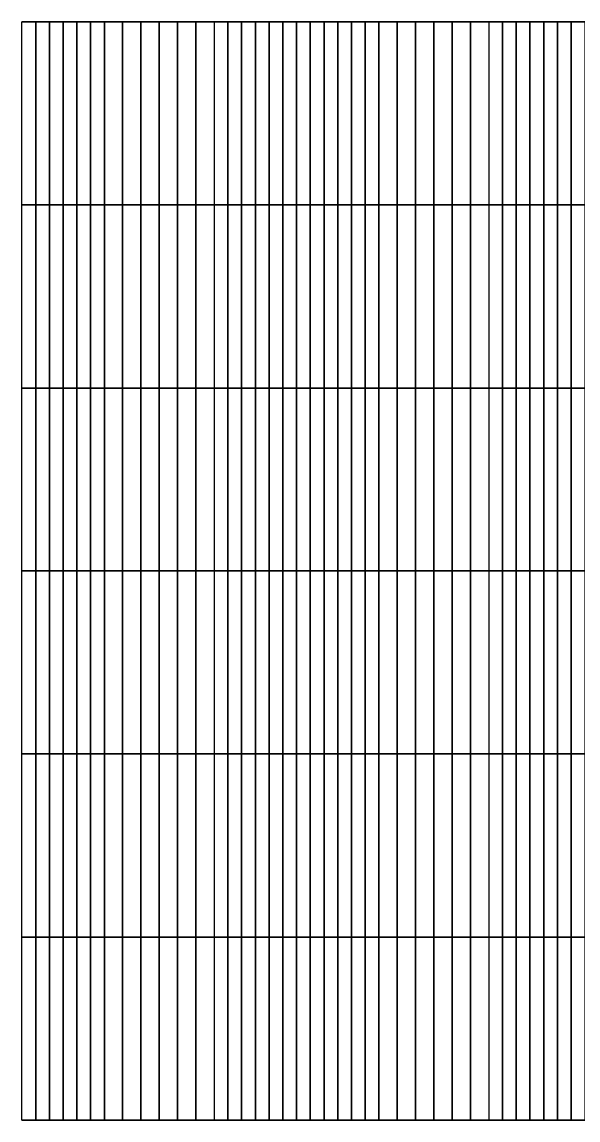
# Model space of a CAD drawing. Header units: inches. Extents: x 50.7 to 75.7, y 51 to 71.
# Drawn here: x 50.68 to 60.81, y 50.98 to 70.98 of the extents above; entities that cross this region are included whole.
import ezdxf

# ---------------------------------------------------------------- set-up
doc = ezdxf.new("R2010")
doc.units = ezdxf.units.IN
doc.header["$MEASUREMENT"] = 0
for name, color, linetype in [('Beam', 2, 'Continuous'), ('Col', 3, 'Continuous'), ('Dia', 5, 'Continuous'), ('plate', 1, 'Continuous')]:
    doc.layers.add(name, color=color, linetype=linetype)

msp = doc.modelspace()

# ---------------------------------------------------------------- linework, layer by layer
at = {"layer": 'Beam', "extrusion": (1, -6e-16, 4e-16)}
msp.add_line((50.68, 50.98, 12), (50.68, 70.98, 12), dxfattribs=at)
at = {"layer": 'Beam', "extrusion": (1e-16, 1, 4e-16)}
for p, q in [((55.68, 70.98, 12), (55.68, 50.98, 12)), ((60.68, 70.98, 12), (60.68, 50.98, 12))]:
    msp.add_line(p, q, dxfattribs=at)
at = {"layer": 'Col', "extrusion": (4e-16, 1, 7e-16)}
for p, q in [((50.68, 70.98, 12), (50.68, 70.98, 6)), ((55.68, 70.98, 12), (55.68, 70.98, 6)), ((60.68, 70.98, 12), (60.68, 70.98, 6)), ((50.68, 50.98, 12), (50.68, 50.98, 6)), ((55.68, 50.98, 12), (55.68, 50.98, 6)), ((60.68, 50.98, 12), (60.68, 50.98, 6))]:
    msp.add_line(p, q, dxfattribs=at)
at = {"layer": 'Dia'}
for points in [[(50.68, 70.98, 12), (51.513, 70.98, 12), (51.706, 70.98, 12.169), (50.93, 70.98, 12.169)], [(50.93, 70.98, 12.169), (51.706, 70.98, 12.169), (51.867, 70.98, 12.337), (51.18, 70.98, 12.337)], [(51.18, 70.98, 12.337), (51.867, 70.98, 12.337), (52.013, 70.98, 12.506), (51.43, 70.98, 12.506)], [(51.43, 70.98, 12.506), (52.013, 70.98, 12.506), (52.159, 70.98, 12.675), (51.68, 70.98, 12.675)], [(51.513, 70.98, 12), (52.347, 70.98, 12), (52.451, 70.98, 12.169), (51.706, 70.98, 12.169)], [(51.68, 70.98, 12.675), (52.159, 70.98, 12.675), (52.321, 70.98, 12.843), (51.93, 70.98, 12.843)], [(51.706, 70.98, 12.169), (52.451, 70.98, 12.169), (52.53, 70.98, 12.337), (51.867, 70.98, 12.337)], [(51.867, 70.98, 12.337), (52.53, 70.98, 12.337), (52.597, 70.98, 12.506), (52.013, 70.98, 12.506)], [(51.93, 70.98, 12.843), (52.321, 70.98, 12.843), (52.513, 70.98, 13.012), (52.18, 70.98, 13.012)], [(52.013, 70.98, 12.506), (52.597, 70.98, 12.506), (52.664, 70.98, 12.675), (52.159, 70.98, 12.675)], [(52.159, 70.98, 12.675), (52.664, 70.98, 12.675), (52.743, 70.98, 12.843), (52.321, 70.98, 12.843)], [(52.321, 70.98, 12.843), (52.743, 70.98, 12.843), (52.847, 70.98, 13.012), (52.513, 70.98, 13.012)], [(52.347, 70.98, 12), (53.18, 70.98, 12), (53.18, 70.98, 12.169), (52.451, 70.98, 12.169)], [(52.451, 70.98, 12.169), (53.18, 70.98, 12.169), (53.18, 70.98, 12.337), (52.53, 70.98, 12.337)], [(52.53, 70.98, 12.337), (53.18, 70.98, 12.337), (53.18, 70.98, 12.506), (52.597, 70.98, 12.506)], [(52.597, 70.98, 12.506), (53.18, 70.98, 12.506), (53.18, 70.98, 12.675), (52.664, 70.98, 12.675)], [(52.664, 70.98, 12.675), (53.18, 70.98, 12.675), (53.18, 70.98, 12.843), (52.743, 70.98, 12.843)], [(52.743, 70.98, 12.843), (53.18, 70.98, 12.843), (53.18, 70.98, 13.012), (52.847, 70.98, 13.012)], [(53.18, 70.98, 12), (54.013, 70.98, 12), (53.909, 70.98, 12.169), (53.18, 70.98, 12.169)], [(53.18, 70.98, 12.169), (53.909, 70.98, 12.169), (53.83, 70.98, 12.337), (53.18, 70.98, 12.337)], [(53.18, 70.98, 12.337), (53.83, 70.98, 12.337), (53.763, 70.98, 12.506), (53.18, 70.98, 12.506)], [(53.18, 70.98, 12.506), (53.763, 70.98, 12.506), (53.696, 70.98, 12.675), (53.18, 70.98, 12.675)], [(53.18, 70.98, 12.675), (53.696, 70.98, 12.675), (53.617, 70.98, 12.843), (53.18, 70.98, 12.843)], [(53.18, 70.98, 12.843), (53.617, 70.98, 12.843), (53.513, 70.98, 13.012), (53.18, 70.98, 13.012)], [(53.617, 70.98, 12.843), (54.039, 70.98, 12.843), (53.847, 70.98, 13.012), (53.513, 70.98, 13.012)], [(53.696, 70.98, 12.675), (54.201, 70.98, 12.675), (54.039, 70.98, 12.843), (53.617, 70.98, 12.843)], [(53.763, 70.98, 12.506), (54.347, 70.98, 12.506), (54.201, 70.98, 12.675), (53.696, 70.98, 12.675)], [(53.83, 70.98, 12.337), (54.493, 70.98, 12.337), (54.347, 70.98, 12.506), (53.763, 70.98, 12.506)], [(53.909, 70.98, 12.169), (54.654, 70.98, 12.169), (54.493, 70.98, 12.337), (53.83, 70.98, 12.337)], [(54.039, 70.98, 12.843), (54.43, 70.98, 12.843), (54.18, 70.98, 13.012), (53.847, 70.98, 13.012)], [(54.013, 70.98, 12), (54.847, 70.98, 12), (54.654, 70.98, 12.169), (53.909, 70.98, 12.169)], [(54.201, 70.98, 12.675), (54.68, 70.98, 12.675), (54.43, 70.98, 12.843), (54.039, 70.98, 12.843)], [(54.347, 70.98, 12.506), (54.93, 70.98, 12.506), (54.68, 70.98, 12.675), (54.201, 70.98, 12.675)], [(54.493, 70.98, 12.337), (55.18, 70.98, 12.337), (54.93, 70.98, 12.506), (54.347, 70.98, 12.506)], [(54.654, 70.98, 12.169), (55.43, 70.98, 12.169), (55.18, 70.98, 12.337), (54.493, 70.98, 12.337)], [(54.847, 70.98, 12), (55.68, 70.98, 12), (55.43, 70.98, 12.169), (54.654, 70.98, 12.169)], [(55.68, 70.98, 12), (56.513, 70.98, 12), (56.706, 70.98, 12.169), (55.93, 70.98, 12.169)], [(55.93, 70.98, 12.169), (56.706, 70.98, 12.169), (56.867, 70.98, 12.337), (56.18, 70.98, 12.337)], [(56.18, 70.98, 12.337), (56.867, 70.98, 12.337), (57.013, 70.98, 12.506), (56.43, 70.98, 12.506)], [(56.43, 70.98, 12.506), (57.013, 70.98, 12.506), (57.159, 70.98, 12.675), (56.68, 70.98, 12.675)], [(56.513, 70.98, 12), (57.347, 70.98, 12), (57.451, 70.98, 12.169), (56.706, 70.98, 12.169)], [(56.68, 70.98, 12.675), (57.159, 70.98, 12.675), (57.321, 70.98, 12.843), (56.93, 70.98, 12.843)], [(56.706, 70.98, 12.169), (57.451, 70.98, 12.169), (57.53, 70.98, 12.337), (56.867, 70.98, 12.337)], [(56.867, 70.98, 12.337), (57.53, 70.98, 12.337), (57.597, 70.98, 12.506), (57.013, 70.98, 12.506)], [(56.93, 70.98, 12.843), (57.321, 70.98, 12.843), (57.513, 70.98, 13.012), (57.18, 70.98, 13.012)], [(57.013, 70.98, 12.506), (57.597, 70.98, 12.506), (57.664, 70.98, 12.675), (57.159, 70.98, 12.675)], [(57.159, 70.98, 12.675), (57.664, 70.98, 12.675), (57.743, 70.98, 12.843), (57.321, 70.98, 12.843)], [(57.321, 70.98, 12.843), (57.743, 70.98, 12.843), (57.847, 70.98, 13.012), (57.513, 70.98, 13.012)], [(57.347, 70.98, 12), (58.18, 70.98, 12), (58.18, 70.98, 12.169), (57.451, 70.98, 12.169)], [(57.451, 70.98, 12.169), (58.18, 70.98, 12.169), (58.18, 70.98, 12.337), (57.53, 70.98, 12.337)], [(57.53, 70.98, 12.337), (58.18, 70.98, 12.337), (58.18, 70.98, 12.506), (57.597, 70.98, 12.506)], [(57.597, 70.98, 12.506), (58.18, 70.98, 12.506), (58.18, 70.98, 12.675), (57.664, 70.98, 12.675)], [(57.664, 70.98, 12.675), (58.18, 70.98, 12.675), (58.18, 70.98, 12.843), (57.743, 70.98, 12.843)], [(57.743, 70.98, 12.843), (58.18, 70.98, 12.843), (58.18, 70.98, 13.012), (57.847, 70.98, 13.012)], [(58.18, 70.98, 12), (59.013, 70.98, 12), (58.909, 70.98, 12.169), (58.18, 70.98, 12.169)], [(58.18, 70.98, 12.169), (58.909, 70.98, 12.169), (58.83, 70.98, 12.337), (58.18, 70.98, 12.337)], [(58.18, 70.98, 12.337), (58.83, 70.98, 12.337), (58.763, 70.98, 12.506), (58.18, 70.98, 12.506)], [(58.18, 70.98, 12.506), (58.763, 70.98, 12.506), (58.696, 70.98, 12.675), (58.18, 70.98, 12.675)], [(58.18, 70.98, 12.675), (58.696, 70.98, 12.675), (58.617, 70.98, 12.843), (58.18, 70.98, 12.843)], [(58.18, 70.98, 12.843), (58.617, 70.98, 12.843), (58.513, 70.98, 13.012), (58.18, 70.98, 13.012)], [(58.617, 70.98, 12.843), (59.039, 70.98, 12.843), (58.847, 70.98, 13.012), (58.513, 70.98, 13.012)], [(58.696, 70.98, 12.675), (59.201, 70.98, 12.675), (59.039, 70.98, 12.843), (58.617, 70.98, 12.843)], [(58.763, 70.98, 12.506), (59.347, 70.98, 12.506), (59.201, 70.98, 12.675), (58.696, 70.98, 12.675)], [(58.83, 70.98, 12.337), (59.493, 70.98, 12.337), (59.347, 70.98, 12.506), (58.763, 70.98, 12.506)], [(58.909, 70.98, 12.169), (59.654, 70.98, 12.169), (59.493, 70.98, 12.337), (58.83, 70.98, 12.337)], [(59.039, 70.98, 12.843), (59.43, 70.98, 12.843), (59.18, 70.98, 13.012), (58.847, 70.98, 13.012)], [(59.013, 70.98, 12), (59.847, 70.98, 12), (59.654, 70.98, 12.169), (58.909, 70.98, 12.169)], [(59.201, 70.98, 12.675), (59.68, 70.98, 12.675), (59.43, 70.98, 12.843), (59.039, 70.98, 12.843)], [(59.347, 70.98, 12.506), (59.93, 70.98, 12.506), (59.68, 70.98, 12.675), (59.201, 70.98, 12.675)], [(59.493, 70.98, 12.337), (60.18, 70.98, 12.337), (59.93, 70.98, 12.506), (59.347, 70.98, 12.506)], [(59.654, 70.98, 12.169), (60.43, 70.98, 12.169), (60.18, 70.98, 12.337), (59.493, 70.98, 12.337)], [(59.847, 70.98, 12), (60.68, 70.98, 12), (60.43, 70.98, 12.169), (59.654, 70.98, 12.169)], [(60.68, 70.98, 12), (61.513, 70.98, 12), (61.706, 70.98, 12.169), (60.93, 70.98, 12.169)], [(50.68, 50.98, 12), (51.513, 50.98, 12), (51.706, 50.98, 12.169), (50.93, 50.98, 12.169)], [(50.93, 50.98, 12.169), (51.706, 50.98, 12.169), (51.867, 50.98, 12.337), (51.18, 50.98, 12.337)], [(51.18, 50.98, 12.337), (51.867, 50.98, 12.337), (52.013, 50.98, 12.506), (51.43, 50.98, 12.506)], [(51.43, 50.98, 12.506), (52.013, 50.98, 12.506), (52.159, 50.98, 12.675), (51.68, 50.98, 12.675)], [(51.513, 50.98, 12), (52.347, 50.98, 12), (52.451, 50.98, 12.169), (51.706, 50.98, 12.169)], [(51.68, 50.98, 12.675), (52.159, 50.98, 12.675), (52.321, 50.98, 12.843), (51.93, 50.98, 12.843)], [(51.706, 50.98, 12.169), (52.451, 50.98, 12.169), (52.53, 50.98, 12.337), (51.867, 50.98, 12.337)], [(51.867, 50.98, 12.337), (52.53, 50.98, 12.337), (52.597, 50.98, 12.506), (52.013, 50.98, 12.506)], [(51.93, 50.98, 12.843), (52.321, 50.98, 12.843), (52.513, 50.98, 13.012), (52.18, 50.98, 13.012)], [(52.013, 50.98, 12.506), (52.597, 50.98, 12.506), (52.664, 50.98, 12.675), (52.159, 50.98, 12.675)], [(52.159, 50.98, 12.675), (52.664, 50.98, 12.675), (52.743, 50.98, 12.843), (52.321, 50.98, 12.843)], [(52.321, 50.98, 12.843), (52.743, 50.98, 12.843), (52.847, 50.98, 13.012), (52.513, 50.98, 13.012)], [(52.347, 50.98, 12), (53.18, 50.98, 12), (53.18, 50.98, 12.169), (52.451, 50.98, 12.169)], [(52.451, 50.98, 12.169), (53.18, 50.98, 12.169), (53.18, 50.98, 12.337), (52.53, 50.98, 12.337)], [(52.53, 50.98, 12.337), (53.18, 50.98, 12.337), (53.18, 50.98, 12.506), (52.597, 50.98, 12.506)], [(52.597, 50.98, 12.506), (53.18, 50.98, 12.506), (53.18, 50.98, 12.675), (52.664, 50.98, 12.675)], [(52.664, 50.98, 12.675), (53.18, 50.98, 12.675), (53.18, 50.98, 12.843), (52.743, 50.98, 12.843)], [(52.743, 50.98, 12.843), (53.18, 50.98, 12.843), (53.18, 50.98, 13.012), (52.847, 50.98, 13.012)], [(53.18, 50.98, 12), (54.013, 50.98, 12), (53.909, 50.98, 12.169), (53.18, 50.98, 12.169)], [(53.18, 50.98, 12.169), (53.909, 50.98, 12.169), (53.83, 50.98, 12.337), (53.18, 50.98, 12.337)], [(53.18, 50.98, 12.337), (53.83, 50.98, 12.337), (53.763, 50.98, 12.506), (53.18, 50.98, 12.506)], [(53.18, 50.98, 12.506), (53.763, 50.98, 12.506), (53.696, 50.98, 12.675), (53.18, 50.98, 12.675)], [(53.18, 50.98, 12.675), (53.696, 50.98, 12.675), (53.617, 50.98, 12.843), (53.18, 50.98, 12.843)], [(53.18, 50.98, 12.843), (53.617, 50.98, 12.843), (53.513, 50.98, 13.012), (53.18, 50.98, 13.012)], [(53.617, 50.98, 12.843), (54.039, 50.98, 12.843), (53.847, 50.98, 13.012), (53.513, 50.98, 13.012)], [(53.696, 50.98, 12.675), (54.201, 50.98, 12.675), (54.039, 50.98, 12.843), (53.617, 50.98, 12.843)], [(53.763, 50.98, 12.506), (54.347, 50.98, 12.506), (54.201, 50.98, 12.675), (53.696, 50.98, 12.675)], [(53.83, 50.98, 12.337), (54.493, 50.98, 12.337), (54.347, 50.98, 12.506), (53.763, 50.98, 12.506)], [(53.909, 50.98, 12.169), (54.654, 50.98, 12.169), (54.493, 50.98, 12.337), (53.83, 50.98, 12.337)], [(54.039, 50.98, 12.843), (54.43, 50.98, 12.843), (54.18, 50.98, 13.012), (53.847, 50.98, 13.012)], [(54.013, 50.98, 12), (54.847, 50.98, 12), (54.654, 50.98, 12.169), (53.909, 50.98, 12.169)], [(54.201, 50.98, 12.675), (54.68, 50.98, 12.675), (54.43, 50.98, 12.843), (54.039, 50.98, 12.843)], [(54.347, 50.98, 12.506), (54.93, 50.98, 12.506), (54.68, 50.98, 12.675), (54.201, 50.98, 12.675)], [(54.493, 50.98, 12.337), (55.18, 50.98, 12.337), (54.93, 50.98, 12.506), (54.347, 50.98, 12.506)], [(54.654, 50.98, 12.169), (55.43, 50.98, 12.169), (55.18, 50.98, 12.337), (54.493, 50.98, 12.337)], [(54.847, 50.98, 12), (55.68, 50.98, 12), (55.43, 50.98, 12.169), (54.654, 50.98, 12.169)], [(55.68, 50.98, 12), (56.513, 50.98, 12), (56.706, 50.98, 12.169), (55.93, 50.98, 12.169)], [(55.93, 50.98, 12.169), (56.706, 50.98, 12.169), (56.867, 50.98, 12.337), (56.18, 50.98, 12.337)], [(56.18, 50.98, 12.337), (56.867, 50.98, 12.337), (57.013, 50.98, 12.506), (56.43, 50.98, 12.506)], [(56.43, 50.98, 12.506), (57.013, 50.98, 12.506), (57.159, 50.98, 12.675), (56.68, 50.98, 12.675)], [(56.513, 50.98, 12), (57.347, 50.98, 12), (57.451, 50.98, 12.169), (56.706, 50.98, 12.169)], [(56.68, 50.98, 12.675), (57.159, 50.98, 12.675), (57.321, 50.98, 12.843), (56.93, 50.98, 12.843)], [(56.706, 50.98, 12.169), (57.451, 50.98, 12.169), (57.53, 50.98, 12.337), (56.867, 50.98, 12.337)], [(56.867, 50.98, 12.337), (57.53, 50.98, 12.337), (57.597, 50.98, 12.506), (57.013, 50.98, 12.506)], [(56.93, 50.98, 12.843), (57.321, 50.98, 12.843), (57.513, 50.98, 13.012), (57.18, 50.98, 13.012)], [(57.013, 50.98, 12.506), (57.597, 50.98, 12.506), (57.664, 50.98, 12.675), (57.159, 50.98, 12.675)], [(57.159, 50.98, 12.675), (57.664, 50.98, 12.675), (57.743, 50.98, 12.843), (57.321, 50.98, 12.843)], [(57.321, 50.98, 12.843), (57.743, 50.98, 12.843), (57.847, 50.98, 13.012), (57.513, 50.98, 13.012)], [(57.347, 50.98, 12), (58.18, 50.98, 12), (58.18, 50.98, 12.169), (57.451, 50.98, 12.169)], [(57.451, 50.98, 12.169), (58.18, 50.98, 12.169), (58.18, 50.98, 12.337), (57.53, 50.98, 12.337)], [(57.53, 50.98, 12.337), (58.18, 50.98, 12.337), (58.18, 50.98, 12.506), (57.597, 50.98, 12.506)], [(57.597, 50.98, 12.506), (58.18, 50.98, 12.506), (58.18, 50.98, 12.675), (57.664, 50.98, 12.675)], [(57.664, 50.98, 12.675), (58.18, 50.98, 12.675), (58.18, 50.98, 12.843), (57.743, 50.98, 12.843)], [(57.743, 50.98, 12.843), (58.18, 50.98, 12.843), (58.18, 50.98, 13.012), (57.847, 50.98, 13.012)], [(58.18, 50.98, 12), (59.013, 50.98, 12), (58.909, 50.98, 12.169), (58.18, 50.98, 12.169)], [(58.18, 50.98, 12.169), (58.909, 50.98, 12.169), (58.83, 50.98, 12.337), (58.18, 50.98, 12.337)], [(58.18, 50.98, 12.337), (58.83, 50.98, 12.337), (58.763, 50.98, 12.506), (58.18, 50.98, 12.506)], [(58.18, 50.98, 12.506), (58.763, 50.98, 12.506), (58.696, 50.98, 12.675), (58.18, 50.98, 12.675)], [(58.18, 50.98, 12.675), (58.696, 50.98, 12.675), (58.617, 50.98, 12.843), (58.18, 50.98, 12.843)], [(58.18, 50.98, 12.843), (58.617, 50.98, 12.843), (58.513, 50.98, 13.012), (58.18, 50.98, 13.012)], [(58.617, 50.98, 12.843), (59.039, 50.98, 12.843), (58.847, 50.98, 13.012), (58.513, 50.98, 13.012)], [(58.696, 50.98, 12.675), (59.201, 50.98, 12.675), (59.039, 50.98, 12.843), (58.617, 50.98, 12.843)], [(58.763, 50.98, 12.506), (59.347, 50.98, 12.506), (59.201, 50.98, 12.675), (58.696, 50.98, 12.675)], [(58.83, 50.98, 12.337), (59.493, 50.98, 12.337), (59.347, 50.98, 12.506), (58.763, 50.98, 12.506)], [(58.909, 50.98, 12.169), (59.654, 50.98, 12.169), (59.493, 50.98, 12.337), (58.83, 50.98, 12.337)], [(59.039, 50.98, 12.843), (59.43, 50.98, 12.843), (59.18, 50.98, 13.012), (58.847, 50.98, 13.012)], [(59.013, 50.98, 12), (59.847, 50.98, 12), (59.654, 50.98, 12.169), (58.909, 50.98, 12.169)], [(59.201, 50.98, 12.675), (59.68, 50.98, 12.675), (59.43, 50.98, 12.843), (59.039, 50.98, 12.843)], [(59.347, 50.98, 12.506), (59.93, 50.98, 12.506), (59.68, 50.98, 12.675), (59.201, 50.98, 12.675)], [(59.493, 50.98, 12.337), (60.18, 50.98, 12.337), (59.93, 50.98, 12.506), (59.347, 50.98, 12.506)], [(59.654, 50.98, 12.169), (60.43, 50.98, 12.169), (60.18, 50.98, 12.337), (59.493, 50.98, 12.337)], [(59.847, 50.98, 12), (60.68, 50.98, 12), (60.43, 50.98, 12.169), (59.654, 50.98, 12.169)], [(60.68, 50.98, 12), (61.513, 50.98, 12), (61.706, 50.98, 12.169), (60.93, 50.98, 12.169)]]:
    msp.add_3dface(points, dxfattribs=at)
at = {"layer": 'plate'}
for points in [[(50.93, 70.98, 12.169), (50.93, 67.647, 12.169), (50.68, 67.647, 12), (50.68, 70.98, 12)], [(51.18, 70.98, 12.337), (51.18, 67.647, 12.337), (50.93, 67.647, 12.169), (50.93, 70.98, 12.169)], [(51.43, 70.98, 12.506), (51.43, 67.647, 12.506), (51.18, 67.647, 12.337), (51.18, 70.98, 12.337)], [(51.68, 70.98, 12.675), (51.68, 67.647, 12.675), (51.43, 67.647, 12.506), (51.43, 70.98, 12.506)], [(51.93, 70.98, 12.843), (51.93, 67.647, 12.843), (51.68, 67.647, 12.675), (51.68, 70.98, 12.675)], [(52.18, 70.98, 13.012), (52.18, 67.647, 13.012), (51.93, 67.647, 12.843), (51.93, 70.98, 12.843)], [(52.513, 70.98, 13.012), (52.513, 67.647, 13.012), (52.18, 67.647, 13.012), (52.18, 70.98, 13.012)], [(52.847, 70.98, 13.012), (52.847, 67.647, 13.012), (52.513, 67.647, 13.012), (52.513, 70.98, 13.012)], [(53.18, 70.98, 13.012), (53.18, 67.647, 13.012), (52.847, 67.647, 13.012), (52.847, 70.98, 13.012)], [(53.513, 70.98, 13.012), (53.513, 67.647, 13.012), (53.18, 67.647, 13.012), (53.18, 70.98, 13.012)], [(53.847, 70.98, 13.012), (53.847, 67.647, 13.012), (53.513, 67.647, 13.012), (53.513, 70.98, 13.012)], [(54.18, 70.98, 13.012), (54.18, 67.647, 13.012), (53.847, 67.647, 13.012), (53.847, 70.98, 13.012)], [(54.18, 70.98, 13.012), (54.18, 67.647, 13.012), (54.43, 67.647, 12.843), (54.43, 70.98, 12.843)], [(54.43, 70.98, 12.843), (54.43, 67.647, 12.843), (54.68, 67.647, 12.675), (54.68, 70.98, 12.675)], [(54.68, 70.98, 12.675), (54.68, 67.647, 12.675), (54.93, 67.647, 12.506), (54.93, 70.98, 12.506)], [(54.93, 70.98, 12.506), (54.93, 67.647, 12.506), (55.18, 67.647, 12.337), (55.18, 70.98, 12.337)], [(55.18, 70.98, 12.337), (55.18, 67.647, 12.337), (55.43, 67.647, 12.169), (55.43, 70.98, 12.169)], [(55.43, 70.98, 12.169), (55.43, 67.647, 12.169), (55.68, 67.647, 12), (55.68, 70.98, 12)], [(55.93, 70.98, 12.169), (55.93, 67.647, 12.169), (55.68, 67.647, 12), (55.68, 70.98, 12)], [(56.18, 70.98, 12.337), (56.18, 67.647, 12.337), (55.93, 67.647, 12.169), (55.93, 70.98, 12.169)], [(56.43, 70.98, 12.506), (56.43, 67.647, 12.506), (56.18, 67.647, 12.337), (56.18, 70.98, 12.337)], [(56.68, 70.98, 12.675), (56.68, 67.647, 12.675), (56.43, 67.647, 12.506), (56.43, 70.98, 12.506)], [(56.93, 70.98, 12.843), (56.93, 67.647, 12.843), (56.68, 67.647, 12.675), (56.68, 70.98, 12.675)], [(57.18, 70.98, 13.012), (57.18, 67.647, 13.012), (56.93, 67.647, 12.843), (56.93, 70.98, 12.843)], [(57.513, 70.98, 13.012), (57.513, 67.647, 13.012), (57.18, 67.647, 13.012), (57.18, 70.98, 13.012)], [(57.847, 70.98, 13.012), (57.847, 67.647, 13.012), (57.513, 67.647, 13.012), (57.513, 70.98, 13.012)], [(58.18, 70.98, 13.012), (58.18, 67.647, 13.012), (57.847, 67.647, 13.012), (57.847, 70.98, 13.012)], [(58.513, 70.98, 13.012), (58.513, 67.647, 13.012), (58.18, 67.647, 13.012), (58.18, 70.98, 13.012)], [(58.847, 70.98, 13.012), (58.847, 67.647, 13.012), (58.513, 67.647, 13.012), (58.513, 70.98, 13.012)], [(59.18, 70.98, 13.012), (59.18, 67.647, 13.012), (58.847, 67.647, 13.012), (58.847, 70.98, 13.012)], [(59.18, 70.98, 13.012), (59.18, 67.647, 13.012), (59.43, 67.647, 12.843), (59.43, 70.98, 12.843)], [(59.43, 70.98, 12.843), (59.43, 67.647, 12.843), (59.68, 67.647, 12.675), (59.68, 70.98, 12.675)], [(59.68, 70.98, 12.675), (59.68, 67.647, 12.675), (59.93, 67.647, 12.506), (59.93, 70.98, 12.506)], [(59.93, 70.98, 12.506), (59.93, 67.647, 12.506), (60.18, 67.647, 12.337), (60.18, 70.98, 12.337)], [(60.18, 70.98, 12.337), (60.18, 67.647, 12.337), (60.43, 67.647, 12.169), (60.43, 70.98, 12.169)], [(60.43, 70.98, 12.169), (60.43, 67.647, 12.169), (60.68, 67.647, 12), (60.68, 70.98, 12)], [(60.93, 70.98, 12.169), (60.93, 67.647, 12.169), (60.68, 67.647, 12), (60.68, 70.98, 12)], [(50.93, 67.647, 12.169), (50.93, 64.313, 12.169), (50.68, 64.313, 12), (50.68, 67.647, 12)], [(51.18, 67.647, 12.337), (51.18, 64.313, 12.337), (50.93, 64.313, 12.169), (50.93, 67.647, 12.169)], [(51.43, 67.647, 12.506), (51.43, 64.313, 12.506), (51.18, 64.313, 12.337), (51.18, 67.647, 12.337)], [(51.68, 67.647, 12.675), (51.68, 64.313, 12.675), (51.43, 64.313, 12.506), (51.43, 67.647, 12.506)], [(51.93, 67.647, 12.843), (51.93, 64.313, 12.843), (51.68, 64.313, 12.675), (51.68, 67.647, 12.675)], [(52.18, 67.647, 13.012), (52.18, 64.313, 13.012), (51.93, 64.313, 12.843), (51.93, 67.647, 12.843)], [(52.513, 67.647, 13.012), (52.513, 64.313, 13.012), (52.18, 64.313, 13.012), (52.18, 67.647, 13.012)], [(52.847, 67.647, 13.012), (52.847, 64.313, 13.012), (52.513, 64.313, 13.012), (52.513, 67.647, 13.012)], [(53.18, 67.647, 13.012), (53.18, 64.313, 13.012), (52.847, 64.313, 13.012), (52.847, 67.647, 13.012)], [(53.513, 67.647, 13.012), (53.513, 64.313, 13.012), (53.18, 64.313, 13.012), (53.18, 67.647, 13.012)], [(53.847, 67.647, 13.012), (53.847, 64.313, 13.012), (53.513, 64.313, 13.012), (53.513, 67.647, 13.012)], [(54.18, 67.647, 13.012), (54.18, 64.313, 13.012), (53.847, 64.313, 13.012), (53.847, 67.647, 13.012)], [(54.18, 67.647, 13.012), (54.18, 64.313, 13.012), (54.43, 64.313, 12.843), (54.43, 67.647, 12.843)], [(54.43, 67.647, 12.843), (54.43, 64.313, 12.843), (54.68, 64.313, 12.675), (54.68, 67.647, 12.675)], [(54.68, 67.647, 12.675), (54.68, 64.313, 12.675), (54.93, 64.313, 12.506), (54.93, 67.647, 12.506)], [(54.93, 67.647, 12.506), (54.93, 64.313, 12.506), (55.18, 64.313, 12.337), (55.18, 67.647, 12.337)], [(55.18, 67.647, 12.337), (55.18, 64.313, 12.337), (55.43, 64.313, 12.169), (55.43, 67.647, 12.169)], [(55.43, 67.647, 12.169), (55.43, 64.313, 12.169), (55.68, 64.313, 12), (55.68, 67.647, 12)], [(55.93, 67.647, 12.169), (55.93, 64.313, 12.169), (55.68, 64.313, 12), (55.68, 67.647, 12)], [(56.18, 67.647, 12.337), (56.18, 64.313, 12.337), (55.93, 64.313, 12.169), (55.93, 67.647, 12.169)], [(56.43, 67.647, 12.506), (56.43, 64.313, 12.506), (56.18, 64.313, 12.337), (56.18, 67.647, 12.337)], [(56.68, 67.647, 12.675), (56.68, 64.313, 12.675), (56.43, 64.313, 12.506), (56.43, 67.647, 12.506)], [(56.93, 67.647, 12.843), (56.93, 64.313, 12.843), (56.68, 64.313, 12.675), (56.68, 67.647, 12.675)], [(57.18, 67.647, 13.012), (57.18, 64.313, 13.012), (56.93, 64.313, 12.843), (56.93, 67.647, 12.843)], [(57.513, 67.647, 13.012), (57.513, 64.313, 13.012), (57.18, 64.313, 13.012), (57.18, 67.647, 13.012)], [(57.847, 67.647, 13.012), (57.847, 64.313, 13.012), (57.513, 64.313, 13.012), (57.513, 67.647, 13.012)], [(58.18, 67.647, 13.012), (58.18, 64.313, 13.012), (57.847, 64.313, 13.012), (57.847, 67.647, 13.012)], [(58.513, 67.647, 13.012), (58.513, 64.313, 13.012), (58.18, 64.313, 13.012), (58.18, 67.647, 13.012)], [(58.847, 67.647, 13.012), (58.847, 64.313, 13.012), (58.513, 64.313, 13.012), (58.513, 67.647, 13.012)], [(59.18, 67.647, 13.012), (59.18, 64.313, 13.012), (58.847, 64.313, 13.012), (58.847, 67.647, 13.012)], [(59.18, 67.647, 13.012), (59.18, 64.313, 13.012), (59.43, 64.313, 12.843), (59.43, 67.647, 12.843)], [(59.43, 67.647, 12.843), (59.43, 64.313, 12.843), (59.68, 64.313, 12.675), (59.68, 67.647, 12.675)], [(59.68, 67.647, 12.675), (59.68, 64.313, 12.675), (59.93, 64.313, 12.506), (59.93, 67.647, 12.506)], [(59.93, 67.647, 12.506), (59.93, 64.313, 12.506), (60.18, 64.313, 12.337), (60.18, 67.647, 12.337)], [(60.18, 67.647, 12.337), (60.18, 64.313, 12.337), (60.43, 64.313, 12.169), (60.43, 67.647, 12.169)], [(60.43, 67.647, 12.169), (60.43, 64.313, 12.169), (60.68, 64.313, 12), (60.68, 67.647, 12)], [(60.93, 67.647, 12.169), (60.93, 64.313, 12.169), (60.68, 64.313, 12), (60.68, 67.647, 12)], [(50.93, 64.313, 12.169), (50.93, 60.98, 12.169), (50.68, 60.98, 12), (50.68, 64.313, 12)], [(51.18, 64.313, 12.337), (51.18, 60.98, 12.337), (50.93, 60.98, 12.169), (50.93, 64.313, 12.169)], [(51.43, 64.313, 12.506), (51.43, 60.98, 12.506), (51.18, 60.98, 12.337), (51.18, 64.313, 12.337)], [(51.68, 64.313, 12.675), (51.68, 60.98, 12.675), (51.43, 60.98, 12.506), (51.43, 64.313, 12.506)], [(51.93, 64.313, 12.843), (51.93, 60.98, 12.843), (51.68, 60.98, 12.675), (51.68, 64.313, 12.675)], [(52.18, 64.313, 13.012), (52.18, 60.98, 13.012), (51.93, 60.98, 12.843), (51.93, 64.313, 12.843)], [(52.513, 64.313, 13.012), (52.513, 60.98, 13.012), (52.18, 60.98, 13.012), (52.18, 64.313, 13.012)], [(52.847, 64.313, 13.012), (52.847, 60.98, 13.012), (52.513, 60.98, 13.012), (52.513, 64.313, 13.012)], [(53.18, 64.313, 13.012), (53.18, 60.98, 13.012), (52.847, 60.98, 13.012), (52.847, 64.313, 13.012)], [(53.513, 64.313, 13.012), (53.513, 60.98, 13.012), (53.18, 60.98, 13.012), (53.18, 64.313, 13.012)], [(53.847, 64.313, 13.012), (53.847, 60.98, 13.012), (53.513, 60.98, 13.012), (53.513, 64.313, 13.012)], [(54.18, 64.313, 13.012), (54.18, 60.98, 13.012), (53.847, 60.98, 13.012), (53.847, 64.313, 13.012)], [(54.18, 64.313, 13.012), (54.18, 60.98, 13.012), (54.43, 60.98, 12.843), (54.43, 64.313, 12.843)], [(54.43, 64.313, 12.843), (54.43, 60.98, 12.843), (54.68, 60.98, 12.675), (54.68, 64.313, 12.675)], [(54.68, 64.313, 12.675), (54.68, 60.98, 12.675), (54.93, 60.98, 12.506), (54.93, 64.313, 12.506)], [(54.93, 64.313, 12.506), (54.93, 60.98, 12.506), (55.18, 60.98, 12.337), (55.18, 64.313, 12.337)], [(55.18, 64.313, 12.337), (55.18, 60.98, 12.337), (55.43, 60.98, 12.169), (55.43, 64.313, 12.169)], [(55.43, 64.313, 12.169), (55.43, 60.98, 12.169), (55.68, 60.98, 12), (55.68, 64.313, 12)], [(55.93, 64.313, 12.169), (55.93, 60.98, 12.169), (55.68, 60.98, 12), (55.68, 64.313, 12)], [(56.18, 64.313, 12.337), (56.18, 60.98, 12.337), (55.93, 60.98, 12.169), (55.93, 64.313, 12.169)], [(56.43, 64.313, 12.506), (56.43, 60.98, 12.506), (56.18, 60.98, 12.337), (56.18, 64.313, 12.337)], [(56.68, 64.313, 12.675), (56.68, 60.98, 12.675), (56.43, 60.98, 12.506), (56.43, 64.313, 12.506)], [(56.93, 64.313, 12.843), (56.93, 60.98, 12.843), (56.68, 60.98, 12.675), (56.68, 64.313, 12.675)], [(57.18, 64.313, 13.012), (57.18, 60.98, 13.012), (56.93, 60.98, 12.843), (56.93, 64.313, 12.843)], [(57.513, 64.313, 13.012), (57.513, 60.98, 13.012), (57.18, 60.98, 13.012), (57.18, 64.313, 13.012)], [(57.847, 64.313, 13.012), (57.847, 60.98, 13.012), (57.513, 60.98, 13.012), (57.513, 64.313, 13.012)], [(58.18, 64.313, 13.012), (58.18, 60.98, 13.012), (57.847, 60.98, 13.012), (57.847, 64.313, 13.012)], [(58.513, 64.313, 13.012), (58.513, 60.98, 13.012), (58.18, 60.98, 13.012), (58.18, 64.313, 13.012)], [(58.847, 64.313, 13.012), (58.847, 60.98, 13.012), (58.513, 60.98, 13.012), (58.513, 64.313, 13.012)], [(59.18, 64.313, 13.012), (59.18, 60.98, 13.012), (58.847, 60.98, 13.012), (58.847, 64.313, 13.012)], [(59.18, 64.313, 13.012), (59.18, 60.98, 13.012), (59.43, 60.98, 12.843), (59.43, 64.313, 12.843)], [(59.43, 64.313, 12.843), (59.43, 60.98, 12.843), (59.68, 60.98, 12.675), (59.68, 64.313, 12.675)], [(59.68, 64.313, 12.675), (59.68, 60.98, 12.675), (59.93, 60.98, 12.506), (59.93, 64.313, 12.506)], [(59.93, 64.313, 12.506), (59.93, 60.98, 12.506), (60.18, 60.98, 12.337), (60.18, 64.313, 12.337)], [(60.18, 64.313, 12.337), (60.18, 60.98, 12.337), (60.43, 60.98, 12.169), (60.43, 64.313, 12.169)], [(60.43, 64.313, 12.169), (60.43, 60.98, 12.169), (60.68, 60.98, 12), (60.68, 64.313, 12)], [(60.93, 64.313, 12.169), (60.93, 60.98, 12.169), (60.68, 60.98, 12), (60.68, 64.313, 12)], [(50.93, 60.98, 12.169), (50.93, 57.647, 12.169), (50.68, 57.647, 12), (50.68, 60.98, 12)], [(51.18, 60.98, 12.337), (51.18, 57.647, 12.337), (50.93, 57.647, 12.169), (50.93, 60.98, 12.169)], [(51.43, 60.98, 12.506), (51.43, 57.647, 12.506), (51.18, 57.647, 12.337), (51.18, 60.98, 12.337)], [(51.68, 60.98, 12.675), (51.68, 57.647, 12.675), (51.43, 57.647, 12.506), (51.43, 60.98, 12.506)], [(51.93, 60.98, 12.843), (51.93, 57.647, 12.843), (51.68, 57.647, 12.675), (51.68, 60.98, 12.675)], [(52.18, 60.98, 13.012), (52.18, 57.647, 13.012), (51.93, 57.647, 12.843), (51.93, 60.98, 12.843)], [(52.513, 60.98, 13.012), (52.513, 57.647, 13.012), (52.18, 57.647, 13.012), (52.18, 60.98, 13.012)], [(52.847, 60.98, 13.012), (52.847, 57.647, 13.012), (52.513, 57.647, 13.012), (52.513, 60.98, 13.012)], [(53.18, 60.98, 13.012), (53.18, 57.647, 13.012), (52.847, 57.647, 13.012), (52.847, 60.98, 13.012)], [(53.513, 60.98, 13.012), (53.513, 57.647, 13.012), (53.18, 57.647, 13.012), (53.18, 60.98, 13.012)], [(53.847, 60.98, 13.012), (53.847, 57.647, 13.012), (53.513, 57.647, 13.012), (53.513, 60.98, 13.012)], [(54.18, 60.98, 13.012), (54.18, 57.647, 13.012), (53.847, 57.647, 13.012), (53.847, 60.98, 13.012)], [(54.18, 60.98, 13.012), (54.18, 57.647, 13.012), (54.43, 57.647, 12.843), (54.43, 60.98, 12.843)], [(54.43, 60.98, 12.843), (54.43, 57.647, 12.843), (54.68, 57.647, 12.675), (54.68, 60.98, 12.675)], [(54.68, 60.98, 12.675), (54.68, 57.647, 12.675), (54.93, 57.647, 12.506), (54.93, 60.98, 12.506)], [(54.93, 60.98, 12.506), (54.93, 57.647, 12.506), (55.18, 57.647, 12.337), (55.18, 60.98, 12.337)], [(55.18, 60.98, 12.337), (55.18, 57.647, 12.337), (55.43, 57.647, 12.169), (55.43, 60.98, 12.169)], [(55.43, 60.98, 12.169), (55.43, 57.647, 12.169), (55.68, 57.647, 12), (55.68, 60.98, 12)], [(55.93, 60.98, 12.169), (55.93, 57.647, 12.169), (55.68, 57.647, 12), (55.68, 60.98, 12)], [(56.18, 60.98, 12.337), (56.18, 57.647, 12.337), (55.93, 57.647, 12.169), (55.93, 60.98, 12.169)], [(56.43, 60.98, 12.506), (56.43, 57.647, 12.506), (56.18, 57.647, 12.337), (56.18, 60.98, 12.337)], [(56.68, 60.98, 12.675), (56.68, 57.647, 12.675), (56.43, 57.647, 12.506), (56.43, 60.98, 12.506)], [(56.93, 60.98, 12.843), (56.93, 57.647, 12.843), (56.68, 57.647, 12.675), (56.68, 60.98, 12.675)], [(57.18, 60.98, 13.012), (57.18, 57.647, 13.012), (56.93, 57.647, 12.843), (56.93, 60.98, 12.843)], [(57.513, 60.98, 13.012), (57.513, 57.647, 13.012), (57.18, 57.647, 13.012), (57.18, 60.98, 13.012)], [(57.847, 60.98, 13.012), (57.847, 57.647, 13.012), (57.513, 57.647, 13.012), (57.513, 60.98, 13.012)], [(58.18, 60.98, 13.012), (58.18, 57.647, 13.012), (57.847, 57.647, 13.012), (57.847, 60.98, 13.012)], [(58.513, 60.98, 13.012), (58.513, 57.647, 13.012), (58.18, 57.647, 13.012), (58.18, 60.98, 13.012)], [(58.847, 60.98, 13.012), (58.847, 57.647, 13.012), (58.513, 57.647, 13.012), (58.513, 60.98, 13.012)], [(59.18, 60.98, 13.012), (59.18, 57.647, 13.012), (58.847, 57.647, 13.012), (58.847, 60.98, 13.012)], [(59.18, 60.98, 13.012), (59.18, 57.647, 13.012), (59.43, 57.647, 12.843), (59.43, 60.98, 12.843)], [(59.43, 60.98, 12.843), (59.43, 57.647, 12.843), (59.68, 57.647, 12.675), (59.68, 60.98, 12.675)], [(59.68, 60.98, 12.675), (59.68, 57.647, 12.675), (59.93, 57.647, 12.506), (59.93, 60.98, 12.506)], [(59.93, 60.98, 12.506), (59.93, 57.647, 12.506), (60.18, 57.647, 12.337), (60.18, 60.98, 12.337)], [(60.18, 60.98, 12.337), (60.18, 57.647, 12.337), (60.43, 57.647, 12.169), (60.43, 60.98, 12.169)], [(60.43, 60.98, 12.169), (60.43, 57.647, 12.169), (60.68, 57.647, 12), (60.68, 60.98, 12)], [(60.93, 60.98, 12.169), (60.93, 57.647, 12.169), (60.68, 57.647, 12), (60.68, 60.98, 12)], [(50.93, 57.647, 12.169), (50.93, 54.313, 12.169), (50.68, 54.313, 12), (50.68, 57.647, 12)], [(51.18, 57.647, 12.337), (51.18, 54.313, 12.337), (50.93, 54.313, 12.169), (50.93, 57.647, 12.169)], [(51.43, 57.647, 12.506), (51.43, 54.313, 12.506), (51.18, 54.313, 12.337), (51.18, 57.647, 12.337)], [(51.68, 57.647, 12.675), (51.68, 54.313, 12.675), (51.43, 54.313, 12.506), (51.43, 57.647, 12.506)], [(51.93, 57.647, 12.843), (51.93, 54.313, 12.843), (51.68, 54.313, 12.675), (51.68, 57.647, 12.675)], [(52.18, 57.647, 13.012), (52.18, 54.313, 13.012), (51.93, 54.313, 12.843), (51.93, 57.647, 12.843)], [(52.513, 57.647, 13.012), (52.513, 54.313, 13.012), (52.18, 54.313, 13.012), (52.18, 57.647, 13.012)], [(52.847, 57.647, 13.012), (52.847, 54.313, 13.012), (52.513, 54.313, 13.012), (52.513, 57.647, 13.012)], [(53.18, 57.647, 13.012), (53.18, 54.313, 13.012), (52.847, 54.313, 13.012), (52.847, 57.647, 13.012)], [(53.513, 57.647, 13.012), (53.513, 54.313, 13.012), (53.18, 54.313, 13.012), (53.18, 57.647, 13.012)], [(53.847, 57.647, 13.012), (53.847, 54.313, 13.012), (53.513, 54.313, 13.012), (53.513, 57.647, 13.012)], [(54.18, 57.647, 13.012), (54.18, 54.313, 13.012), (53.847, 54.313, 13.012), (53.847, 57.647, 13.012)], [(54.18, 57.647, 13.012), (54.18, 54.313, 13.012), (54.43, 54.313, 12.843), (54.43, 57.647, 12.843)], [(54.43, 57.647, 12.843), (54.43, 54.313, 12.843), (54.68, 54.313, 12.675), (54.68, 57.647, 12.675)], [(54.68, 57.647, 12.675), (54.68, 54.313, 12.675), (54.93, 54.313, 12.506), (54.93, 57.647, 12.506)], [(54.93, 57.647, 12.506), (54.93, 54.313, 12.506), (55.18, 54.313, 12.337), (55.18, 57.647, 12.337)], [(55.18, 57.647, 12.337), (55.18, 54.313, 12.337), (55.43, 54.313, 12.169), (55.43, 57.647, 12.169)], [(55.43, 57.647, 12.169), (55.43, 54.313, 12.169), (55.68, 54.313, 12), (55.68, 57.647, 12)], [(55.93, 57.647, 12.169), (55.93, 54.313, 12.169), (55.68, 54.313, 12), (55.68, 57.647, 12)], [(56.18, 57.647, 12.337), (56.18, 54.313, 12.337), (55.93, 54.313, 12.169), (55.93, 57.647, 12.169)], [(56.43, 57.647, 12.506), (56.43, 54.313, 12.506), (56.18, 54.313, 12.337), (56.18, 57.647, 12.337)], [(56.68, 57.647, 12.675), (56.68, 54.313, 12.675), (56.43, 54.313, 12.506), (56.43, 57.647, 12.506)], [(56.93, 57.647, 12.843), (56.93, 54.313, 12.843), (56.68, 54.313, 12.675), (56.68, 57.647, 12.675)], [(57.18, 57.647, 13.012), (57.18, 54.313, 13.012), (56.93, 54.313, 12.843), (56.93, 57.647, 12.843)], [(57.513, 57.647, 13.012), (57.513, 54.313, 13.012), (57.18, 54.313, 13.012), (57.18, 57.647, 13.012)], [(57.847, 57.647, 13.012), (57.847, 54.313, 13.012), (57.513, 54.313, 13.012), (57.513, 57.647, 13.012)], [(58.18, 57.647, 13.012), (58.18, 54.313, 13.012), (57.847, 54.313, 13.012), (57.847, 57.647, 13.012)], [(58.513, 57.647, 13.012), (58.513, 54.313, 13.012), (58.18, 54.313, 13.012), (58.18, 57.647, 13.012)], [(58.847, 57.647, 13.012), (58.847, 54.313, 13.012), (58.513, 54.313, 13.012), (58.513, 57.647, 13.012)], [(59.18, 57.647, 13.012), (59.18, 54.313, 13.012), (58.847, 54.313, 13.012), (58.847, 57.647, 13.012)], [(59.18, 57.647, 13.012), (59.18, 54.313, 13.012), (59.43, 54.313, 12.843), (59.43, 57.647, 12.843)], [(59.43, 57.647, 12.843), (59.43, 54.313, 12.843), (59.68, 54.313, 12.675), (59.68, 57.647, 12.675)], [(59.68, 57.647, 12.675), (59.68, 54.313, 12.675), (59.93, 54.313, 12.506), (59.93, 57.647, 12.506)], [(59.93, 57.647, 12.506), (59.93, 54.313, 12.506), (60.18, 54.313, 12.337), (60.18, 57.647, 12.337)], [(60.18, 57.647, 12.337), (60.18, 54.313, 12.337), (60.43, 54.313, 12.169), (60.43, 57.647, 12.169)], [(60.43, 57.647, 12.169), (60.43, 54.313, 12.169), (60.68, 54.313, 12), (60.68, 57.647, 12)], [(60.93, 57.647, 12.169), (60.93, 54.313, 12.169), (60.68, 54.313, 12), (60.68, 57.647, 12)], [(50.93, 54.313, 12.169), (50.93, 50.98, 12.169), (50.68, 50.98, 12), (50.68, 54.313, 12)], [(51.18, 54.313, 12.337), (51.18, 50.98, 12.337), (50.93, 50.98, 12.169), (50.93, 54.313, 12.169)], [(51.43, 54.313, 12.506), (51.43, 50.98, 12.506), (51.18, 50.98, 12.337), (51.18, 54.313, 12.337)], [(51.68, 54.313, 12.675), (51.68, 50.98, 12.675), (51.43, 50.98, 12.506), (51.43, 54.313, 12.506)], [(51.93, 54.313, 12.843), (51.93, 50.98, 12.843), (51.68, 50.98, 12.675), (51.68, 54.313, 12.675)], [(52.18, 54.313, 13.012), (52.18, 50.98, 13.012), (51.93, 50.98, 12.843), (51.93, 54.313, 12.843)], [(52.513, 54.313, 13.012), (52.513, 50.98, 13.012), (52.18, 50.98, 13.012), (52.18, 54.313, 13.012)], [(52.847, 54.313, 13.012), (52.847, 50.98, 13.012), (52.513, 50.98, 13.012), (52.513, 54.313, 13.012)], [(53.18, 54.313, 13.012), (53.18, 50.98, 13.012), (52.847, 50.98, 13.012), (52.847, 54.313, 13.012)], [(53.513, 54.313, 13.012), (53.513, 50.98, 13.012), (53.18, 50.98, 13.012), (53.18, 54.313, 13.012)], [(53.847, 54.313, 13.012), (53.847, 50.98, 13.012), (53.513, 50.98, 13.012), (53.513, 54.313, 13.012)], [(54.18, 54.313, 13.012), (54.18, 50.98, 13.012), (53.847, 50.98, 13.012), (53.847, 54.313, 13.012)], [(54.18, 54.313, 13.012), (54.18, 50.98, 13.012), (54.43, 50.98, 12.843), (54.43, 54.313, 12.843)], [(54.43, 54.313, 12.843), (54.43, 50.98, 12.843), (54.68, 50.98, 12.675), (54.68, 54.313, 12.675)], [(54.68, 54.313, 12.675), (54.68, 50.98, 12.675), (54.93, 50.98, 12.506), (54.93, 54.313, 12.506)], [(54.93, 54.313, 12.506), (54.93, 50.98, 12.506), (55.18, 50.98, 12.337), (55.18, 54.313, 12.337)], [(55.18, 54.313, 12.337), (55.18, 50.98, 12.337), (55.43, 50.98, 12.169), (55.43, 54.313, 12.169)], [(55.43, 54.313, 12.169), (55.43, 50.98, 12.169), (55.68, 50.98, 12), (55.68, 54.313, 12)], [(55.93, 54.313, 12.169), (55.93, 50.98, 12.169), (55.68, 50.98, 12), (55.68, 54.313, 12)], [(56.18, 54.313, 12.337), (56.18, 50.98, 12.337), (55.93, 50.98, 12.169), (55.93, 54.313, 12.169)], [(56.43, 54.313, 12.506), (56.43, 50.98, 12.506), (56.18, 50.98, 12.337), (56.18, 54.313, 12.337)], [(56.68, 54.313, 12.675), (56.68, 50.98, 12.675), (56.43, 50.98, 12.506), (56.43, 54.313, 12.506)], [(56.93, 54.313, 12.843), (56.93, 50.98, 12.843), (56.68, 50.98, 12.675), (56.68, 54.313, 12.675)], [(57.18, 54.313, 13.012), (57.18, 50.98, 13.012), (56.93, 50.98, 12.843), (56.93, 54.313, 12.843)], [(57.513, 54.313, 13.012), (57.513, 50.98, 13.012), (57.18, 50.98, 13.012), (57.18, 54.313, 13.012)], [(57.847, 54.313, 13.012), (57.847, 50.98, 13.012), (57.513, 50.98, 13.012), (57.513, 54.313, 13.012)], [(58.18, 54.313, 13.012), (58.18, 50.98, 13.012), (57.847, 50.98, 13.012), (57.847, 54.313, 13.012)], [(58.513, 54.313, 13.012), (58.513, 50.98, 13.012), (58.18, 50.98, 13.012), (58.18, 54.313, 13.012)], [(58.847, 54.313, 13.012), (58.847, 50.98, 13.012), (58.513, 50.98, 13.012), (58.513, 54.313, 13.012)], [(59.18, 54.313, 13.012), (59.18, 50.98, 13.012), (58.847, 50.98, 13.012), (58.847, 54.313, 13.012)], [(59.18, 54.313, 13.012), (59.18, 50.98, 13.012), (59.43, 50.98, 12.843), (59.43, 54.313, 12.843)], [(59.43, 54.313, 12.843), (59.43, 50.98, 12.843), (59.68, 50.98, 12.675), (59.68, 54.313, 12.675)], [(59.68, 54.313, 12.675), (59.68, 50.98, 12.675), (59.93, 50.98, 12.506), (59.93, 54.313, 12.506)], [(59.93, 54.313, 12.506), (59.93, 50.98, 12.506), (60.18, 50.98, 12.337), (60.18, 54.313, 12.337)], [(60.18, 54.313, 12.337), (60.18, 50.98, 12.337), (60.43, 50.98, 12.169), (60.43, 54.313, 12.169)], [(60.43, 54.313, 12.169), (60.43, 50.98, 12.169), (60.68, 50.98, 12), (60.68, 54.313, 12)], [(60.93, 54.313, 12.169), (60.93, 50.98, 12.169), (60.68, 50.98, 12), (60.68, 54.313, 12)]]:
    msp.add_3dface(points, dxfattribs=at)

doc.saveas('drawing.dxf')
